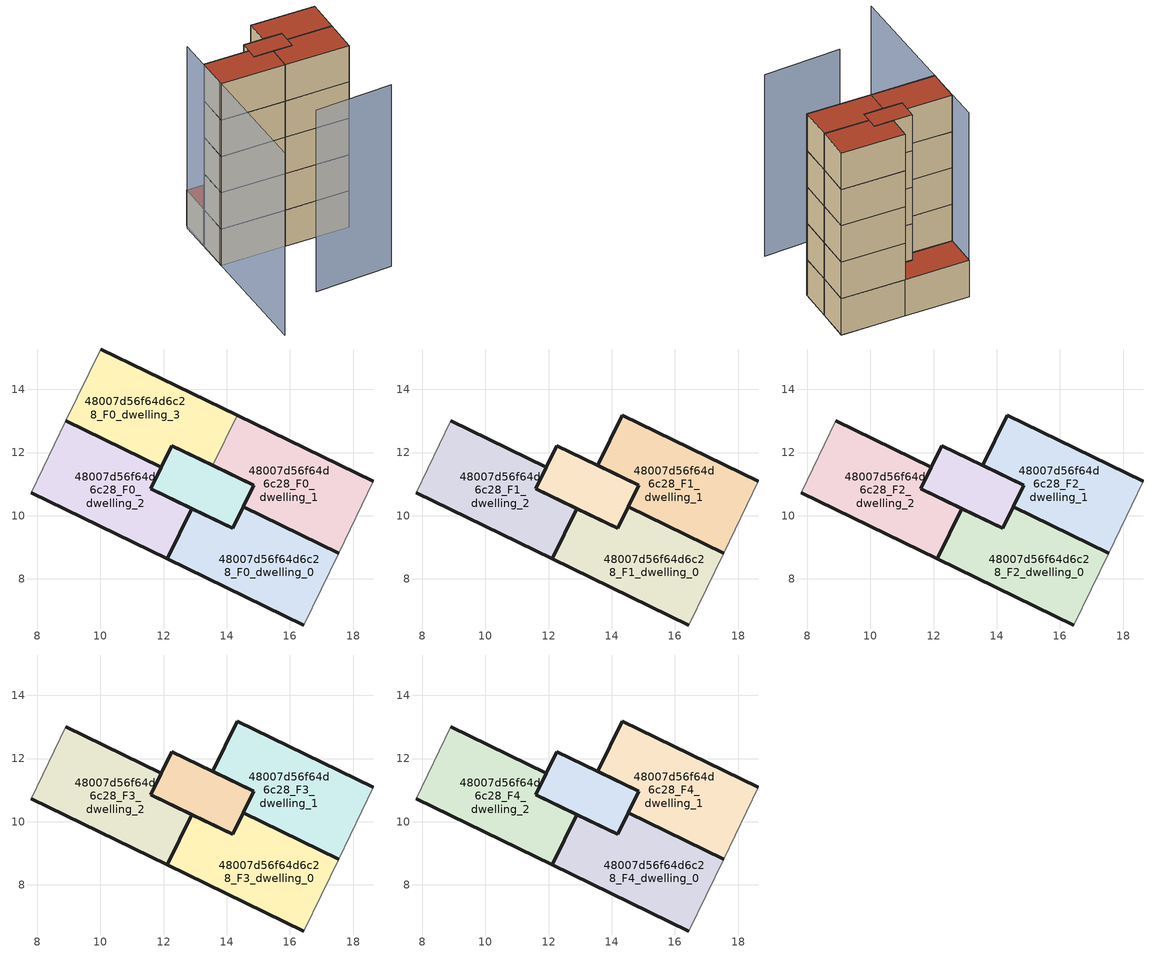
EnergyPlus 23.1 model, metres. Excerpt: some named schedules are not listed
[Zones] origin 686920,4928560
48007d56f64d6c28_F0_dwelling_0
 floor ground (EU_floor_Construction): 16.44,6.54 17.55,8.82 14.52,10.28 14.19,9.6 12.89,10.22 12.12,8.63 z0
 wall outside (EU_wall_Construction): 16.44,6.54 12.12,8.63 12.89,10.22 14.19,9.6 14.52,10.28 17.54,8.82 z0:3
 wall adiabatic (EU_wall_Construction): 17.55,8.82 16.44,6.54 z0:3
48007d56f64d6c28_F0_dwelling_1
 floor ground (EU_floor_Construction): 17.55,8.82 18.65,11.1 14.33,13.19 13.56,11.59 14.85,10.96 14.52,10.28 z0
 wall outside (EU_wall_Construction): 14.33,13.19 18.65,11.1 / 17.54,8.82 14.52,10.28 14.85,10.96 13.56,11.59 z0:3
 wall adiabatic (EU_wall_Construction): 18.65,11.1 17.55,8.82 z0:3
 wall to 48007d56f64d6c28_F0_dwelling_3 (EU_wall_Construction): 13.56,11.59 14.33,13.19 z0:3
48007d56f64d6c28_F0_dwelling_2
 floor ground (EU_floor_Construction): 12.12,8.63 12.89,10.22 11.6,10.85 11.93,11.54 8.9,13 7.8,10.72 z0
 wall outside (EU_wall_Construction): 8.9,13 11.93,11.54 11.6,10.85 12.89,10.22 12.12,8.63 7.8,10.72 z0:3
 wall adiabatic (EU_wall_Construction): 7.8,10.72 8.9,13 z0:3
48007d56f64d6c28_F0_dwelling_3
 floor ground (EU_floor_Construction): 13.56,11.59 14.33,13.19 10.01,15.28 8.9,13 11.93,11.54 12.26,12.22 z0
 wall outside (EU_wall_Construction): 13.56,11.59 12.26,12.22 11.93,11.54 / 10.01,15.28 14.33,13.19 / 11.93,11.53 8.9,13 z0:3
 wall adiabatic (EU_wall_Construction): 8.9,13 10.01,15.28 z0:3
 roof outside (EU_roof_Construction): 14.33,13.19 13.56,11.59 12.26,12.22 11.93,11.54 8.9,13 10.01,15.28 z3
48007d56f64d6c28_F0_circulation
 floor ground (EU_floor_Construction): 14.19,9.6 14.85,10.96 12.26,12.22 11.6,10.85 z0
 wall outside (EU_wall_Construction): 14.85,10.96 14.19,9.6 11.6,10.85 12.26,12.22 14.85,10.96 z0:3
48007d56f64d6c28_F1_dwelling_0
 floor to 48007d56f64d6c28_F0_dwelling_0 (EU_floor_Construction): 16.44,6.54 17.54,8.82 14.52,10.28 14.19,9.6 12.89,10.22 12.12,8.63 z3
 wall outside (EU_wall_Construction): 16.44,6.54 12.12,8.63 12.89,10.22 14.19,9.6 14.52,10.28 17.54,8.82 z3:6
 wall adiabatic (EU_wall_Construction): 17.55,8.82 16.44,6.54 z3:6
48007d56f64d6c28_F1_dwelling_1
 floor to 48007d56f64d6c28_F0_dwelling_1 (EU_floor_Construction): 17.54,8.82 18.65,11.1 14.33,13.19 13.55,11.59 14.85,10.96 14.52,10.28 z3
 wall outside (EU_wall_Construction): 17.54,8.82 14.52,10.28 14.85,10.96 13.56,11.59 14.33,13.19 18.65,11.1 z3:6
 wall adiabatic (EU_wall_Construction): 18.65,11.1 17.55,8.82 z3:6
48007d56f64d6c28_F1_dwelling_2
 floor to 48007d56f64d6c28_F0_dwelling_2 (EU_floor_Construction): 12.12,8.63 12.89,10.22 11.6,10.85 11.93,11.54 8.9,13 7.8,10.72 z3
 wall outside (EU_wall_Construction): 8.9,13 11.93,11.54 11.6,10.85 12.89,10.22 12.12,8.63 7.8,10.72 z3:6
 wall adiabatic (EU_wall_Construction): 7.8,10.72 8.9,13 z3:6
48007d56f64d6c28_F1_circulation
 floor to 48007d56f64d6c28_F0_circulation (EU_floor_Construction): 14.19,9.6 14.85,10.96 12.26,12.22 11.6,10.85 z3
 wall outside (EU_wall_Construction): 14.85,10.96 14.19,9.6 11.6,10.85 12.26,12.22 14.85,10.96 z3:6
48007d56f64d6c28_F2_dwelling_0
 floor to 48007d56f64d6c28_F1_dwelling_0 (EU_floor_Construction): 16.44,6.54 17.54,8.82 14.52,10.28 14.19,9.6 12.89,10.22 12.12,8.63 z6
 wall outside (EU_wall_Construction): 16.44,6.54 12.12,8.63 12.89,10.22 14.19,9.6 14.52,10.28 17.54,8.82 z6:9
 wall adiabatic (EU_wall_Construction): 17.55,8.82 16.44,6.54 z6:9
48007d56f64d6c28_F2_dwelling_1
 floor to 48007d56f64d6c28_F1_dwelling_1 (EU_floor_Construction): 17.54,8.82 18.65,11.1 14.33,13.19 13.55,11.59 14.85,10.96 14.52,10.28 z6
 wall outside (EU_wall_Construction): 17.54,8.82 14.52,10.28 14.85,10.96 13.56,11.59 14.33,13.19 18.65,11.1 z6:9
 wall adiabatic (EU_wall_Construction): 18.65,11.1 17.55,8.82 z6:9
48007d56f64d6c28_F2_dwelling_2
 floor to 48007d56f64d6c28_F1_dwelling_2 (EU_floor_Construction): 12.12,8.63 12.89,10.22 11.6,10.85 11.93,11.54 8.9,13 7.8,10.72 z6
 wall outside (EU_wall_Construction): 8.9,13 11.93,11.54 11.6,10.85 12.89,10.22 12.12,8.63 7.8,10.72 z6:9
 wall adiabatic (EU_wall_Construction): 7.8,10.72 8.9,13 z6:9
48007d56f64d6c28_F2_circulation
 floor to 48007d56f64d6c28_F1_circulation (EU_floor_Construction): 14.19,9.6 14.85,10.96 12.26,12.22 11.6,10.85 z6
 wall outside (EU_wall_Construction): 14.85,10.96 14.19,9.6 11.6,10.85 12.26,12.22 14.85,10.96 z6:9
48007d56f64d6c28_F3_dwelling_0
 floor to 48007d56f64d6c28_F2_dwelling_0 (EU_floor_Construction): 16.44,6.54 17.54,8.82 14.52,10.28 14.19,9.6 12.89,10.22 12.12,8.63 z9
 wall outside (EU_wall_Construction): 16.44,6.54 12.12,8.63 12.89,10.22 14.19,9.6 14.52,10.28 17.54,8.82 z9:12
 wall adiabatic (EU_wall_Construction): 17.55,8.82 16.44,6.54 z9:12
48007d56f64d6c28_F3_dwelling_1
 floor to 48007d56f64d6c28_F2_dwelling_1 (EU_floor_Construction): 17.54,8.82 18.65,11.1 14.33,13.19 13.55,11.59 14.85,10.96 14.52,10.28 z9
 wall outside (EU_wall_Construction): 17.54,8.82 14.52,10.28 14.85,10.96 13.56,11.59 14.33,13.19 18.65,11.1 z9:12
 wall adiabatic (EU_wall_Construction): 18.65,11.1 17.55,8.82 z9:12
48007d56f64d6c28_F3_dwelling_2
 floor to 48007d56f64d6c28_F2_dwelling_2 (EU_floor_Construction): 12.12,8.63 12.89,10.22 11.6,10.85 11.93,11.54 8.9,13 7.8,10.72 z9
 wall outside (EU_wall_Construction): 8.9,13 11.93,11.54 11.6,10.85 12.89,10.22 12.12,8.63 7.8,10.72 z9:12
 wall adiabatic (EU_wall_Construction): 7.8,10.72 8.9,13 z9:12
48007d56f64d6c28_F3_circulation
 floor to 48007d56f64d6c28_F2_circulation (EU_floor_Construction): 14.19,9.6 14.85,10.96 12.26,12.22 11.6,10.85 z9
 wall outside (EU_wall_Construction): 14.85,10.96 14.19,9.6 11.6,10.85 12.26,12.22 14.85,10.96 z9:12
48007d56f64d6c28_F4_dwelling_0
 floor to 48007d56f64d6c28_F3_dwelling_0 (EU_floor_Construction): 16.44,6.54 17.54,8.82 14.52,10.28 14.19,9.6 12.89,10.22 12.12,8.63 z12
 wall outside (EU_wall_Construction): 16.44,6.54 12.12,8.63 12.89,10.22 14.19,9.6 14.52,10.28 17.54,8.82 z12:15
 wall adiabatic (EU_wall_Construction): 17.55,8.82 16.44,6.54 z12:15
 roof outside (EU_roof_Construction): 17.55,8.82 16.44,6.54 12.12,8.63 12.89,10.22 14.19,9.6 14.52,10.28 z15
48007d56f64d6c28_F4_dwelling_1
 floor to 48007d56f64d6c28_F3_dwelling_1 (EU_floor_Construction): 17.54,8.82 18.65,11.1 14.33,13.19 13.55,11.59 14.85,10.96 14.52,10.28 z12
 wall outside (EU_wall_Construction): 17.54,8.82 14.52,10.28 14.85,10.96 13.56,11.59 14.33,13.19 18.65,11.1 z12:15
 wall adiabatic (EU_wall_Construction): 18.65,11.1 17.55,8.82 z12:15
 roof outside (EU_roof_Construction): 18.65,11.1 17.55,8.82 14.52,10.28 14.85,10.96 13.56,11.59 14.33,13.19 z15
48007d56f64d6c28_F4_dwelling_2
 floor to 48007d56f64d6c28_F3_dwelling_2 (EU_floor_Construction): 12.12,8.63 12.89,10.22 11.6,10.85 11.93,11.54 8.9,13 7.8,10.72 z12
 wall outside (EU_wall_Construction): 8.9,13 11.93,11.54 11.6,10.85 12.89,10.22 12.12,8.63 7.8,10.72 z12:15
 wall adiabatic (EU_wall_Construction): 7.8,10.72 8.9,13 z12:15
 roof outside (EU_roof_Construction): 11.93,11.54 11.6,10.85 12.89,10.22 12.12,8.63 7.8,10.72 8.9,13 z15
48007d56f64d6c28_F4_circulation
 floor to 48007d56f64d6c28_F3_circulation (EU_floor_Construction): 14.19,9.6 14.85,10.96 12.26,12.22 11.6,10.85 z12
 wall outside (EU_wall_Construction): 14.85,10.96 14.19,9.6 11.6,10.85 12.26,12.22 14.85,10.96 z12:15
 roof outside (EU_roof_Construction): 14.85,10.96 14.19,9.6 11.6,10.85 12.26,12.22 z15
shading: 9.26,3.86 14.59,1.59 / 9.81,15.08 4.06,2.55 z0:15
[Building]
EU S2 Campaign: North Axis=0; Terrain=City; Solar Distribution=FullExterior
[Site:Location]
Bologna: Latitude=44.5; Longitude=11.25; Time Zone=1; Elevation=37
[SizingPeriod:WeatherFileDays]
AnnualSizingPeriod: Begin Month=1; Begin Day of Month=1; End Month=12; End Day of Month=31; Day of Week for Start Day=Monday; Use Weather File Daylight Saving Period=No; Use Weather File Rain and Snow Indicators=No
[MATERIAL]
EU_InternalMass_Material: Roughness=MediumRough; Thickness=0.1; Conductivity=1; Density=1800; Specific Heat=900; Thermal Absorptance=0.9; Solar Absorptance=0.7; Visible Absorptance=0.7
[MATERIAL:NOMASS] Roughness=MediumRough; Thermal Absorptance=0.9; Solar Absorptance=0.7; Visible Absorptance=0.7
Name | Thermal Resistance
EU_wall_NoMass | 0.905828
EU_roof_NoMass | 0.37593
EU_floor_NoMass | 0.67114
[CONSTRUCTION]
EU_wall_Construction: EU_wall_NoMass
EU_roof_Construction: EU_roof_NoMass
EU_floor_Construction: EU_floor_NoMass
EU_InternalMass_Construction: EU_InternalMass_Material
[ZONE] Type=1; Multiplier=1; Ceiling Height=autocalculate; Floor Area=autocalculate; Part of Total Floor Area=Yes
Name | Volume
48007d56f64d6c28_F0_dwelling_0; 48007d56f64d6c28_F1_dwelling_0; 48007d56f64d6c28_F2_dwelling_0; 48007d56f64d6c28_F3_dwelling_0; 48007d56f64d6c28_F4_dwelling_0 | 33.1934
48007d56f64d6c28_F0_dwelling_1; 48007d56f64d6c28_F0_dwelling_3 | 33.1926
48007d56f64d6c28_F1_dwelling_1; 48007d56f64d6c28_F2_dwelling_1; 48007d56f64d6c28_F3_dwelling_1; 48007d56f64d6c28_F4_dwelling_1 | 33.1919
48007d56f64d6c28_F0_dwelling_2 | 33.1831
48007d56f64d6c28_F1_dwelling_2; 48007d56f64d6c28_F2_dwelling_2; 48007d56f64d6c28_F3_dwelling_2; 48007d56f64d6c28_F4_dwelling_2 | 33.1838
48007d56f64d6c28_F0_circulation; 48007d56f64d6c28_F1_circulation; 48007d56f64d6c28_F2_circulation; 48007d56f64d6c28_F3_circulation; 48007d56f64d6c28_F4_circulation | 13.1279
[INTERNALMASS] Construction=EU_InternalMass_Construction
Name | Zone or ZoneList | Surface Area
48007d56f64d6c28_F0_dwelling_0_EU_InternalMass | 48007d56f64d6c28_F0_dwelling_0 | 11.0628
48007d56f64d6c28_F0_dwelling_1_EU_InternalMass | 48007d56f64d6c28_F0_dwelling_1 | 11.0628
48007d56f64d6c28_F0_dwelling_2_EU_InternalMass | 48007d56f64d6c28_F0_dwelling_2 | 11.0628
48007d56f64d6c28_F0_dwelling_3_EU_InternalMass | 48007d56f64d6c28_F0_dwelling_3 | 11.0628
48007d56f64d6c28_F1_dwelling_0_EU_InternalMass | 48007d56f64d6c28_F1_dwelling_0 | 22.1257
48007d56f64d6c28_F1_dwelling_1_EU_InternalMass | 48007d56f64d6c28_F1_dwelling_1 | 11.0628
48007d56f64d6c28_F1_dwelling_2_EU_InternalMass | 48007d56f64d6c28_F1_dwelling_2 | 11.0628
48007d56f64d6c28_F2_dwelling_0_EU_InternalMass | 48007d56f64d6c28_F2_dwelling_0 | 22.1257
48007d56f64d6c28_F2_dwelling_1_EU_InternalMass | 48007d56f64d6c28_F2_dwelling_1 | 11.0628
48007d56f64d6c28_F2_dwelling_2_EU_InternalMass | 48007d56f64d6c28_F2_dwelling_2 | 11.0628
48007d56f64d6c28_F3_dwelling_0_EU_InternalMass | 48007d56f64d6c28_F3_dwelling_0 | 22.1257
48007d56f64d6c28_F3_dwelling_1_EU_InternalMass | 48007d56f64d6c28_F3_dwelling_1 | 11.0628
48007d56f64d6c28_F3_dwelling_2_EU_InternalMass | 48007d56f64d6c28_F3_dwelling_2 | 11.0628
48007d56f64d6c28_F4_dwelling_0_EU_InternalMass | 48007d56f64d6c28_F4_dwelling_0 | 22.1257
48007d56f64d6c28_F4_dwelling_1_EU_InternalMass | 48007d56f64d6c28_F4_dwelling_1 | 11.0628
48007d56f64d6c28_F4_dwelling_2_EU_InternalMass | 48007d56f64d6c28_F4_dwelling_2 | 11.0628
[OTHEREQUIPMENT] Fuel Type=Electricity; Design Level Calculation Method=Watts/Area; Power per Zone Floor Area=1; Fraction Latent=0; Fraction Radiant=0; Fraction Lost=0; Carbon Dioxide Generation Rate=0; EndUse Subcategory=EU_Step8_InternalGains
Name | Zone or ZoneList or Space or SpaceList | Schedule
EU_Step8_InternalGain_48007d56f64d6c28_F0_dwelling_0_f000 | 48007d56f64d6c28_F0_dwelling_0 | EU_Step8_GainSchedule_48007d56f64d6c28_F0_dwelling_0_f000
EU_Step8_InternalGain_48007d56f64d6c28_F0_dwelling_1_f000 | 48007d56f64d6c28_F0_dwelling_1 | EU_Step8_GainSchedule_48007d56f64d6c28_F0_dwelling_1_f000
EU_Step8_InternalGain_48007d56f64d6c28_F0_dwelling_2_f000 | 48007d56f64d6c28_F0_dwelling_2 | EU_Step8_GainSchedule_48007d56f64d6c28_F0_dwelling_2_f000
EU_Step8_InternalGain_48007d56f64d6c28_F0_dwelling_3_f000 | 48007d56f64d6c28_F0_dwelling_3 | EU_Step8_GainSchedule_48007d56f64d6c28_F0_dwelling_3_f000
EU_Step8_InternalGain_48007d56f64d6c28_F1_dwelling_0_f000 | 48007d56f64d6c28_F1_dwelling_0 | EU_Step8_GainSchedule_48007d56f64d6c28_F1_dwelling_0_f000
EU_Step8_InternalGain_48007d56f64d6c28_F1_dwelling_1_f000 | 48007d56f64d6c28_F1_dwelling_1 | EU_Step8_GainSchedule_48007d56f64d6c28_F1_dwelling_1_f000
EU_Step8_InternalGain_48007d56f64d6c28_F1_dwelling_2_f000 | 48007d56f64d6c28_F1_dwelling_2 | EU_Step8_GainSchedule_48007d56f64d6c28_F1_dwelling_2_f000
EU_Step8_InternalGain_48007d56f64d6c28_F2_dwelling_0_f000 | 48007d56f64d6c28_F2_dwelling_0 | EU_Step8_GainSchedule_48007d56f64d6c28_F2_dwelling_0_f000
EU_Step8_InternalGain_48007d56f64d6c28_F2_dwelling_1_f000 | 48007d56f64d6c28_F2_dwelling_1 | EU_Step8_GainSchedule_48007d56f64d6c28_F2_dwelling_1_f000
EU_Step8_InternalGain_48007d56f64d6c28_F2_dwelling_2_f000 | 48007d56f64d6c28_F2_dwelling_2 | EU_Step8_GainSchedule_48007d56f64d6c28_F2_dwelling_2_f000
EU_Step8_InternalGain_48007d56f64d6c28_F3_dwelling_0_f000 | 48007d56f64d6c28_F3_dwelling_0 | EU_Step8_GainSchedule_48007d56f64d6c28_F3_dwelling_0_f000
EU_Step8_InternalGain_48007d56f64d6c28_F3_dwelling_1_f000 | 48007d56f64d6c28_F3_dwelling_1 | EU_Step8_GainSchedule_48007d56f64d6c28_F3_dwelling_1_f000
EU_Step8_InternalGain_48007d56f64d6c28_F3_dwelling_2_f000 | 48007d56f64d6c28_F3_dwelling_2 | EU_Step8_GainSchedule_48007d56f64d6c28_F3_dwelling_2_f000
EU_Step8_InternalGain_48007d56f64d6c28_F4_dwelling_0_f000 | 48007d56f64d6c28_F4_dwelling_0 | EU_Step8_GainSchedule_48007d56f64d6c28_F4_dwelling_0_f000
EU_Step8_InternalGain_48007d56f64d6c28_F4_dwelling_1_f000 | 48007d56f64d6c28_F4_dwelling_1 | EU_Step8_GainSchedule_48007d56f64d6c28_F4_dwelling_1_f000
EU_Step8_InternalGain_48007d56f64d6c28_F4_dwelling_2_f000 | 48007d56f64d6c28_F4_dwelling_2 | EU_Step8_GainSchedule_48007d56f64d6c28_F4_dwelling_2_f000
[ZONEINFILTRATION:DESIGNFLOWRATE] Schedule=EU_AlwaysOn; Design Flow Rate Calculation Method=Flow/Area; Flow Rate per Floor Area=0.0005; Constant Term Coefficient=1; Temperature Term Coefficient=0; Velocity Term Coefficient=0; Velocity Squared Term Coefficient=0
Name | Zone or ZoneList or Space or SpaceList
EU_Circulation_Infiltration_48007d56f64d6c28_F0_circulation | 48007d56f64d6c28_F0_circulation
EU_Circulation_Infiltration_48007d56f64d6c28_F1_circulation | 48007d56f64d6c28_F1_circulation
EU_Circulation_Infiltration_48007d56f64d6c28_F2_circulation | 48007d56f64d6c28_F2_circulation
EU_Circulation_Infiltration_48007d56f64d6c28_F3_circulation | 48007d56f64d6c28_F3_circulation
EU_Circulation_Infiltration_48007d56f64d6c28_F4_circulation | 48007d56f64d6c28_F4_circulation
[ZONEVENTILATION:DESIGNFLOWRATE] Schedule=EU_AlwaysOn; Design Flow Rate Calculation Method=AirChanges/Hour; Air Changes per Hour=0.73129; Ventilation Type=Natural; Fan Pressure Rise=0; Fan Total Efficiency=1; Constant Term Coefficient=1; Temperature Term Coefficient=0; Velocity Term Coefficient=0; Velocity Squared Term Coefficient=0; Minimum Indoor Temperature=-100; Maximum Indoor Temperature=100; Delta Temperature=-100; Minimum Outdoor Temperature=-100; Maximum Outdoor Temperature=100; Maximum Wind Speed=40
Name | Zone or ZoneList or Space or SpaceList
EU_ConstantAir_48007d56f64d6c28_F0_dwelling_0 | 48007d56f64d6c28_F0_dwelling_0
EU_ConstantAir_48007d56f64d6c28_F0_dwelling_1 | 48007d56f64d6c28_F0_dwelling_1
EU_ConstantAir_48007d56f64d6c28_F0_dwelling_2 | 48007d56f64d6c28_F0_dwelling_2
EU_ConstantAir_48007d56f64d6c28_F0_dwelling_3 | 48007d56f64d6c28_F0_dwelling_3
EU_ConstantAir_48007d56f64d6c28_F1_dwelling_0 | 48007d56f64d6c28_F1_dwelling_0
EU_ConstantAir_48007d56f64d6c28_F1_dwelling_1 | 48007d56f64d6c28_F1_dwelling_1
EU_ConstantAir_48007d56f64d6c28_F1_dwelling_2 | 48007d56f64d6c28_F1_dwelling_2
EU_ConstantAir_48007d56f64d6c28_F2_dwelling_0 | 48007d56f64d6c28_F2_dwelling_0
EU_ConstantAir_48007d56f64d6c28_F2_dwelling_1 | 48007d56f64d6c28_F2_dwelling_1
EU_ConstantAir_48007d56f64d6c28_F2_dwelling_2 | 48007d56f64d6c28_F2_dwelling_2
EU_ConstantAir_48007d56f64d6c28_F3_dwelling_0 | 48007d56f64d6c28_F3_dwelling_0
EU_ConstantAir_48007d56f64d6c28_F3_dwelling_1 | 48007d56f64d6c28_F3_dwelling_1
EU_ConstantAir_48007d56f64d6c28_F3_dwelling_2 | 48007d56f64d6c28_F3_dwelling_2
EU_ConstantAir_48007d56f64d6c28_F4_dwelling_0 | 48007d56f64d6c28_F4_dwelling_0
EU_ConstantAir_48007d56f64d6c28_F4_dwelling_1 | 48007d56f64d6c28_F4_dwelling_1
EU_ConstantAir_48007d56f64d6c28_F4_dwelling_2 | 48007d56f64d6c28_F4_dwelling_2
[HVACTEMPLATE:THERMOSTAT] Constant Heating Setpoint=20; Constant Cooling Setpoint=50
EU_HeatOnly_48007d56f64d6c28_F0_dwelling_0; EU_HeatOnly_48007d56f64d6c28_F0_dwelling_1; EU_HeatOnly_48007d56f64d6c28_F0_dwelling_2; EU_HeatOnly_48007d56f64d6c28_F0_dwelling_3; EU_HeatOnly_48007d56f64d6c28_F1_dwelling_0; EU_HeatOnly_48007d56f64d6c28_F1_dwelling_1; EU_HeatOnly_48007d56f64d6c28_F1_dwelling_2; EU_HeatOnly_48007d56f64d6c28_F2_dwelling_0; EU_HeatOnly_48007d56f64d6c28_F2_dwelling_1; EU_HeatOnly_48007d56f64d6c28_F2_dwelling_2; EU_HeatOnly_48007d56f64d6c28_F3_dwelling_0; EU_HeatOnly_48007d56f64d6c28_F3_dwelling_1; EU_HeatOnly_48007d56f64d6c28_F3_dwelling_2; EU_HeatOnly_48007d56f64d6c28_F4_dwelling_0; EU_HeatOnly_48007d56f64d6c28_F4_dwelling_1; EU_HeatOnly_48007d56f64d6c28_F4_dwelling_2
[HVACTEMPLATE:ZONE:IDEALLOADSAIRSYSTEM] System Availability Schedule=EU_AlwaysOn; Maximum Heating Supply Air Temperature=50; Minimum Cooling Supply Air Temperature=13; Maximum Heating Supply Air Humidity Ratio=0.0156; Minimum Cooling Supply Air Humidity Ratio=0.0077; Heating Limit=NoLimit; Cooling Limit=NoLimit; Heating Availability Schedule=EU_AlwaysOn; Cooling Availability Schedule=EU_CoolingOff; Dehumidification Control Type=ConstantSensibleHeatRatio; Cooling Sensible Heat Ratio=0.7; Dehumidification Setpoint=60; Humidification Control Type=None; Humidification Setpoint=30; Outdoor Air Method=None; Outdoor Air Flow Rate per Person=0.00944; Outdoor Air Flow Rate per Zone Floor Area=0; Outdoor Air Flow Rate per Zone=0; Demand Controlled Ventilation Type=None; Outdoor Air Economizer Type=NoEconomizer; Heat Recovery Type=None; Sensible Heat Recovery Effectiveness=0.7; Latent Heat Recovery Effectiveness=0.65
Name | Template Thermostat
48007d56f64d6c28_F0_dwelling_0 | EU_HeatOnly_48007d56f64d6c28_F0_dwelling_0
48007d56f64d6c28_F0_dwelling_1 | EU_HeatOnly_48007d56f64d6c28_F0_dwelling_1
48007d56f64d6c28_F0_dwelling_2 | EU_HeatOnly_48007d56f64d6c28_F0_dwelling_2
48007d56f64d6c28_F0_dwelling_3 | EU_HeatOnly_48007d56f64d6c28_F0_dwelling_3
48007d56f64d6c28_F1_dwelling_0 | EU_HeatOnly_48007d56f64d6c28_F1_dwelling_0
48007d56f64d6c28_F1_dwelling_1 | EU_HeatOnly_48007d56f64d6c28_F1_dwelling_1
